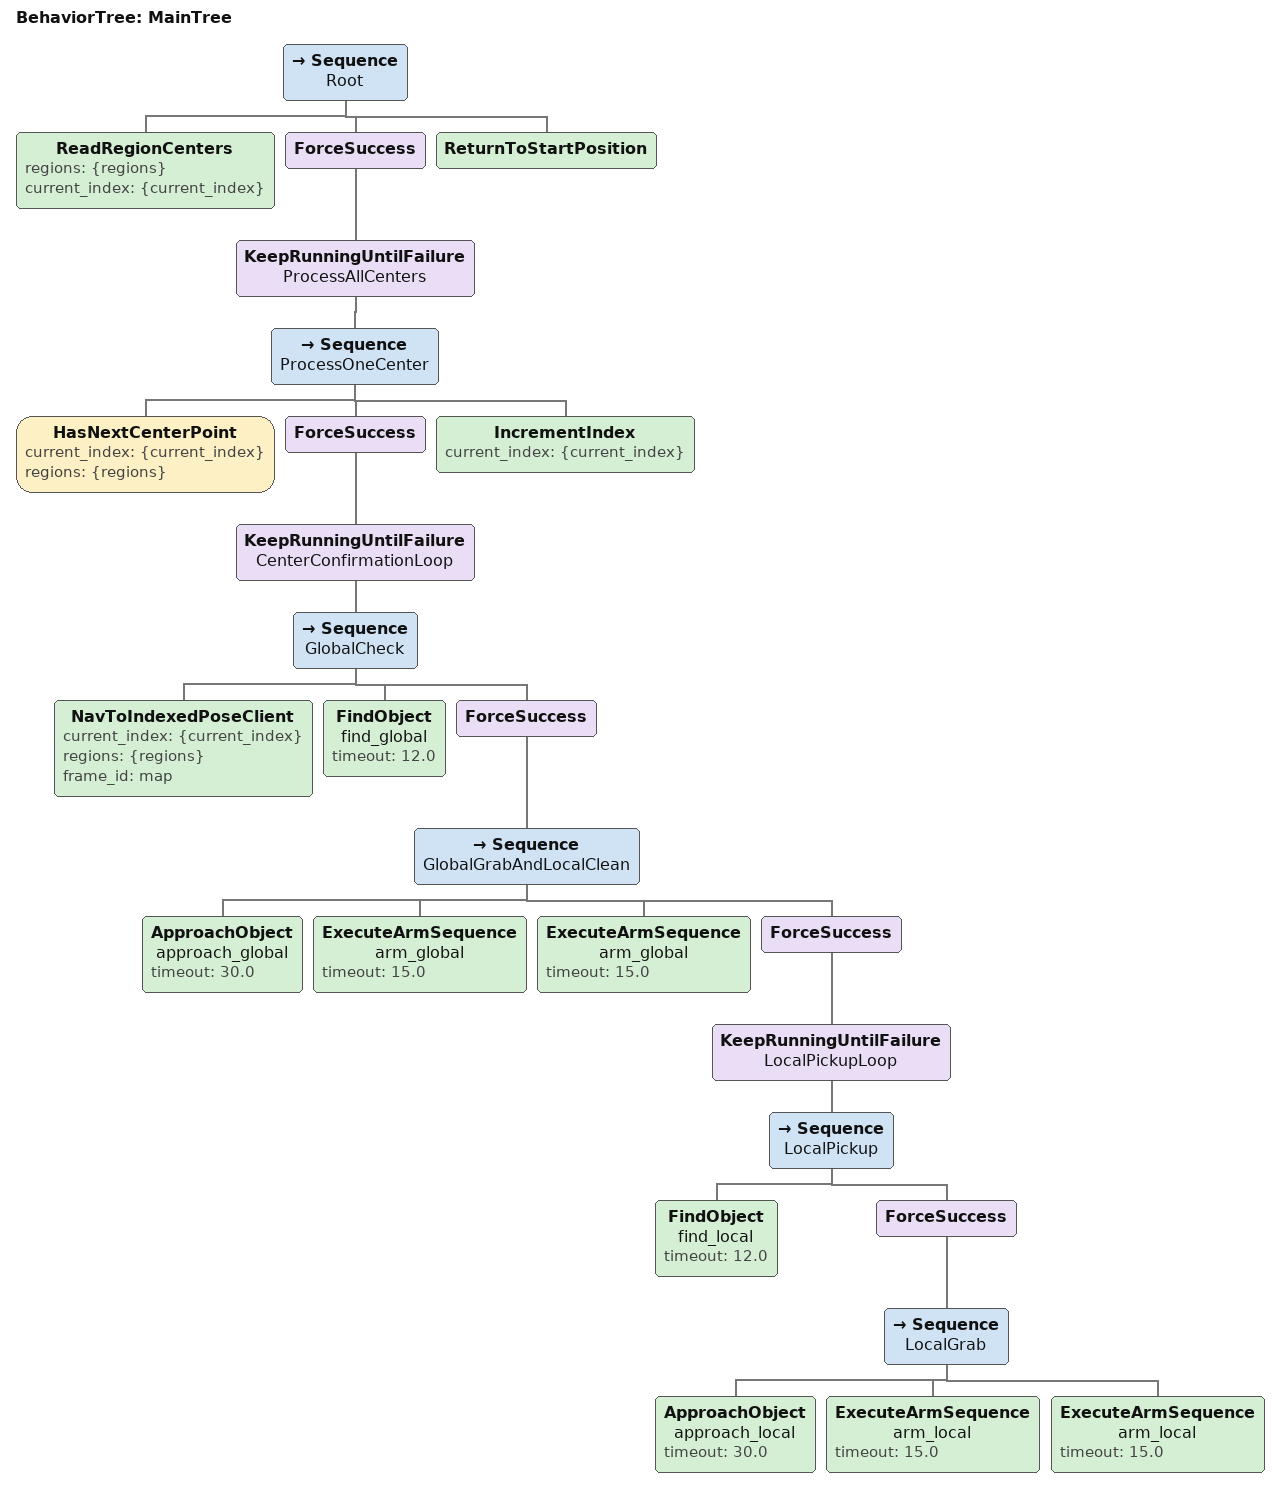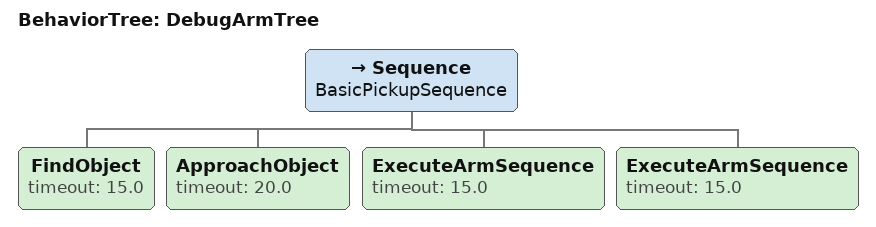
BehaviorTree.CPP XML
<?xml version="1.0" encoding="UTF-8"?>
<root BTCPP_format="4" main_tree_to_execute="MainTree">
    <BehaviorTree ID="MainTree">
        <Sequence name="Root">
            <ReadRegionCenters regions="{regions}" current_index="{current_index}"/>

            <ForceSuccess>
                <KeepRunningUntilFailure name="ProcessAllCenters">
                    <Sequence name="ProcessOneCenter">

                        <HasNextCenterPoint current_index="{current_index}" regions="{regions}"/>

                        <ForceSuccess>
                            <KeepRunningUntilFailure name="CenterConfirmationLoop">
                                <Sequence name="GlobalCheck">

                                    <NavToIndexedPoseClient current_index="{current_index}" regions="{regions}" frame_id="map"/>

                                    <FindObject name="find_global" timeout="12.0"/>

                                    <ForceSuccess>
                                        <Sequence name="GlobalGrabAndLocalClean">
                                            <ApproachObject name="approach_global" timeout="30.0"/>
                                            <ExecuteArmSequence name="arm_global" timeout="15.0"/>
                                            <ExecuteArmSequence name="arm_global" timeout="15.0"/>

                                            <ForceSuccess>
                                                <KeepRunningUntilFailure name="LocalPickupLoop">
                                                    <Sequence name="LocalPickup">
                                                        <FindObject name="find_local" timeout="12.0"/>

                                                        <ForceSuccess>
                                                            <Sequence name="LocalGrab">
                                                                <ApproachObject name="approach_local" timeout="30.0"/>
                                                                <ExecuteArmSequence name="arm_local" timeout="15.0"/>
                                                                <ExecuteArmSequence name="arm_local" timeout="15.0"/>
                                                            </Sequence>
                                                        </ForceSuccess>

                                                    </Sequence>
                                                </KeepRunningUntilFailure>
                                            </ForceSuccess>
                                        </Sequence>
                                    </ForceSuccess>

                                </Sequence>
                            </KeepRunningUntilFailure>
                        </ForceSuccess>

                        <IncrementIndex current_index="{current_index}"/>

                    </Sequence>
                </KeepRunningUntilFailure>
            </ForceSuccess>

            <ReturnToStartPosition />
        </Sequence>
    </BehaviorTree>

    <BehaviorTree ID="DebugArmTree">
        <Sequence name="BasicPickupSequence">
            <FindObject timeout="15.0"/>

            <ApproachObject timeout="20.0"/>

            <ExecuteArmSequence timeout="15.0"/>
            <ExecuteArmSequence timeout="15.0"/>
        </Sequence>
    </BehaviorTree>

</root>
